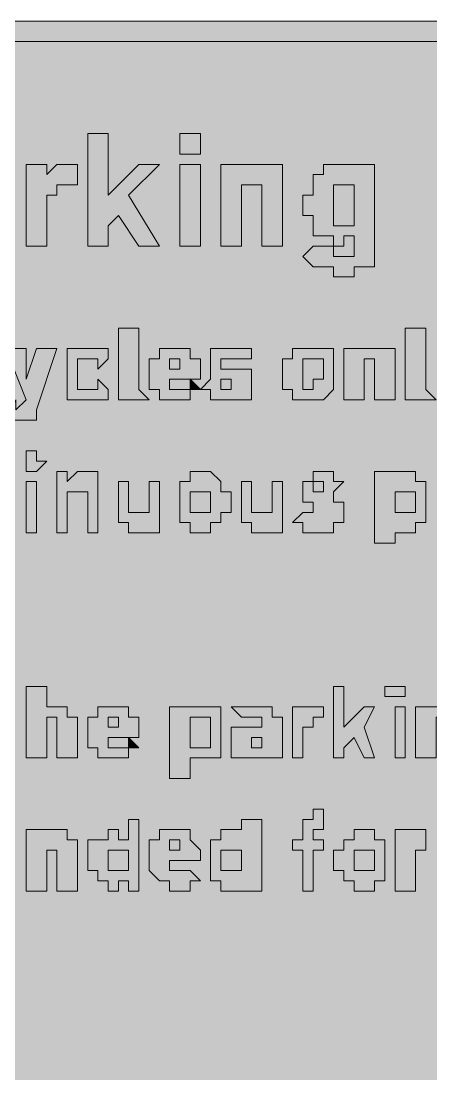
# Model space of a CAD drawing. Header units: metres. Extents: x 78 to 482, y 6 to 262.
# Drawn here: x 291.8 to 339.8, y 138.6 to 262.1 of the extents above; entities that cross this region are included whole.
import ezdxf

# ---------------------------------------------------------------- set-up
doc = ezdxf.new("R2010")
doc.units = ezdxf.units.M
doc.layers.add('FILL_BLACK_000000', color=7, linetype='Continuous', true_color=0x000000)
doc.layers.add('FILL_WHITE_FFFFFF', color=7, linetype='Continuous', true_color=0xffffff)

msp = doc.modelspace()

# ---------------------------------------------------------------- hatches: boundary and pattern name
at = {"layer": 'FILL_BLACK_000000', "true_color": 0x000000}
h = msp.add_hatch(color=7, dxfattribs=at)
h.dxf.hatch_style = 1
h.paths.add_polyline_path([(477.15, 262.08), (478.05, 262.06), (478.95, 261.93), (479.85, 261.57), (480.75, 260.88), (481.44, 259.98), (481.8, 259.08), (481.93, 258.18), (481.95, 257.28), (481.95, 11.28), (481.95, 10.08), (480.75, 8.88), (478.95, 7.23), (478.05, 6.69), (477.15, 6.48), (82.35, 6.48), (81.45, 6.69), (80.55, 7.23), (78.75, 8.88), (78.35, 8.93), (78.06, 9.09), (77.7, 9.63), (77.57, 10.4), (77.55, 11.28), (77.55, 257.28), (77.55, 258.48), (77.6, 258.88), (77.74, 259.19), (78.15, 259.68), (78.56, 260.17), (78.7, 260.48), (78.75, 260.88), (79.65, 261.57), (80.55, 261.93), (81.45, 262.06), (82.35, 262.08), (477.15, 262.08)])
h = msp.add_hatch(color=7, dxfattribs=at)
h.dxf.hatch_style = 1
h.paths.add_polyline_path([(299.55, 248.88), (301.95, 248.88), (301.95, 241.68), (305.55, 245.28), (307.95, 245.28), (304.35, 241.68), (307.95, 235.68), (305.55, 235.68), (303.15, 239.28), (301.95, 238.08), (301.95, 235.68), (299.55, 235.68), (299.55, 248.88)])
h = msp.add_hatch(color=7, dxfattribs=at)
h.dxf.hatch_style = 1
h.paths.add_polyline_path([(310.35, 246.48), (310.35, 247.68), (310.35, 248.88), (311.55, 248.88), (312.75, 248.88), (312.75, 247.68), (312.75, 246.48), (311.55, 246.48), (310.35, 246.48)])
h = msp.add_hatch(color=7, dxfattribs=at)
h.dxf.hatch_style = 1
h.paths.add_polyline_path([(292.35, 245.28), (294.75, 245.28), (294.75, 244.08), (295.95, 245.28), (297.15, 245.28), (298.35, 245.28), (298.35, 242.88), (297.15, 242.88), (295.95, 242.88), (295.95, 241.68), (294.75, 241.68), (294.75, 235.68), (292.35, 235.68), (292.35, 245.28)])
h = msp.add_hatch(color=7, dxfattribs=at)
h.dxf.hatch_style = 1
h.paths.add_polyline_path([(310.35, 235.68), (310.35, 245.28), (312.75, 245.28), (312.75, 235.68), (310.35, 235.68)])
h = msp.add_hatch(color=7, dxfattribs=at)
h.dxf.hatch_style = 1
h.paths.add_polyline_path([(319.95, 245.28), (321.15, 245.28), (322.35, 245.28), (322.35, 244.08), (322.35, 242.88), (322.35, 241.68), (322.35, 235.68), (319.95, 235.68), (319.95, 241.68), (319.95, 242.88), (318.75, 242.88), (317.55, 242.88), (317.55, 241.68), (317.55, 235.68), (315.15, 235.68), (315.15, 245.28), (317.55, 245.28), (318.75, 245.28), (319.95, 245.28)])
h = msp.add_hatch(color=7, dxfattribs=at)
h.dxf.hatch_style = 1
h.paths.add_polyline_path([(333.15, 234.48), (333.15, 233.28), (331.95, 233.28), (330.75, 233.28), (330.75, 232.08), (329.55, 232.08), (328.35, 232.08), (328.35, 233.28), (327.15, 233.28), (325.95, 233.28), (324.75, 234.48), (325.95, 235.68), (327.15, 235.68), (328.35, 235.68), (328.35, 236.88), (327.15, 236.88), (325.95, 236.88), (325.95, 238.08), (325.95, 239.28), (324.75, 239.28), (324.75, 240.48), (324.75, 241.68), (325.95, 241.68), (325.95, 242.88), (325.95, 244.08), (327.15, 244.08), (327.15, 245.28), (328.35, 245.28), (329.55, 245.28), (330.75, 245.28), (333.15, 245.28), (333.15, 235.68), (333.15, 234.48)])
h.paths.add_polyline_path([(328.35, 234.48), (329.55, 234.48), (330.75, 234.48), (330.75, 235.68), (330.75, 236.88), (329.55, 236.88), (329.55, 235.68), (328.35, 235.68), (328.35, 234.48)], flags=16)
h.paths.add_polyline_path([(330.75, 242.88), (329.55, 242.88), (328.35, 242.88), (328.35, 241.68), (328.35, 240.48), (328.35, 239.28), (328.35, 238.08), (329.55, 238.08), (330.75, 238.08), (330.75, 239.28), (330.75, 241.68), (330.75, 242.88)], flags=16)
h = msp.add_hatch(color=7, dxfattribs=at)
h.dxf.hatch_style = 1
h.paths.add_polyline_path([(305.55, 218.88), (306.75, 217.68), (305.55, 217.68), (304.35, 217.68), (303.15, 217.68), (303.15, 218.88), (303.15, 226.08), (305.55, 226.08), (305.55, 218.88)])
h = msp.add_hatch(color=7, dxfattribs=at)
h.dxf.hatch_style = 1
h.paths.add_polyline_path([(339.15, 218.88), (340.35, 217.68), (339.15, 217.68), (337.95, 217.68), (336.75, 217.68), (336.75, 218.88), (336.75, 226.08), (339.15, 226.08), (339.15, 218.88)])
h = msp.add_hatch(color=7, dxfattribs=at)
h.dxf.hatch_style = 1
h.paths.add_polyline_path([(293.55, 216.48), (293.55, 215.28), (292.35, 215.28), (291.15, 215.28), (289.95, 215.28), (291.15, 217.68), (291.15, 216.48), (292.35, 217.68), (289.95, 223.68), (292.35, 223.68), (292.35, 220.08), (293.55, 223.68), (295.95, 223.68), (293.55, 216.48)])
h = msp.add_hatch(color=7, dxfattribs=at)
h.dxf.hatch_style = 1
h.paths.add_polyline_path([(300.75, 223.68), (301.95, 223.68), (301.95, 222.48), (300.75, 221.28), (300.75, 222.48), (299.55, 222.48), (298.35, 222.48), (298.35, 221.28), (298.35, 220.08), (298.35, 218.88), (299.55, 218.88), (300.75, 218.88), (300.75, 220.08), (301.95, 218.88), (301.95, 217.68), (300.75, 217.68), (299.55, 217.68), (298.35, 217.68), (297.15, 217.68), (297.15, 218.88), (297.15, 220.08), (297.15, 221.28), (297.15, 222.48), (297.15, 223.68), (298.35, 223.68), (299.55, 223.68), (300.75, 223.68)])
h = msp.add_hatch(color=7, dxfattribs=at)
h.dxf.hatch_style = 1
h.paths.add_polyline_path([(307.95, 217.68), (307.95, 218.88), (306.75, 218.88), (306.75, 220.08), (306.75, 221.28), (306.75, 222.48), (307.95, 222.48), (307.95, 223.68), (309.15, 223.68), (310.35, 223.68), (311.55, 223.68), (311.55, 222.48), (312.75, 222.48), (312.75, 221.28), (312.75, 220.08), (311.55, 220.08), (309.15, 220.08), (309.15, 218.88), (310.35, 218.88), (311.55, 218.88), (311.55, 217.68), (310.35, 217.68), (309.15, 217.68), (307.95, 217.68)])
h.paths.add_polyline_path([(310.35, 222.48), (309.15, 222.48), (309.15, 221.28), (310.35, 221.28), (310.35, 222.48)], flags=16)
h = msp.add_hatch(color=7, dxfattribs=at)
h.dxf.hatch_style = 1
h.paths.add_polyline_path([(313.95, 222.48), (313.95, 223.68), (315.15, 223.68), (316.35, 223.68), (317.55, 223.68), (318.75, 223.68), (318.75, 222.48), (317.55, 222.48), (316.35, 222.48), (315.15, 222.48), (315.15, 221.28), (316.35, 221.28), (317.55, 221.28), (318.75, 221.28), (318.75, 220.08), (318.75, 218.88), (318.75, 217.68), (317.55, 217.68), (316.35, 217.68), (315.15, 217.68), (313.95, 217.68), (313.95, 218.88), (312.75, 218.88), (313.95, 220.08), (313.95, 221.28), (313.95, 222.48)])
h.paths.add_polyline_path([(316.35, 218.88), (316.35, 220.08), (315.15, 220.08), (315.15, 218.88), (316.35, 218.88)], flags=16)
h = msp.add_hatch(color=7, dxfattribs=at)
h.dxf.hatch_style = 1
h.paths.add_polyline_path([(328.35, 218.88), (327.15, 217.68), (325.95, 217.68), (324.75, 217.68), (323.55, 217.68), (323.55, 218.88), (322.35, 218.88), (322.35, 220.08), (322.35, 221.28), (322.35, 222.48), (323.55, 222.48), (323.55, 223.68), (324.75, 223.68), (325.95, 223.68), (327.15, 223.68), (328.35, 223.68), (328.35, 222.48), (328.35, 221.28), (328.35, 220.08), (328.35, 218.88)])
h.paths.add_polyline_path([(325.95, 222.48), (324.75, 222.48), (324.75, 221.28), (324.75, 220.08), (324.75, 218.88), (325.95, 218.88), (325.95, 220.08), (327.15, 220.08), (327.15, 221.28), (327.15, 222.48), (325.95, 222.48)], flags=16)
h = msp.add_hatch(color=7, dxfattribs=at)
h.dxf.hatch_style = 1
h.paths.add_polyline_path([(333.15, 217.68), (333.15, 221.28), (333.15, 222.48), (331.95, 222.48), (331.95, 221.28), (331.95, 217.68), (329.55, 217.68), (329.55, 223.68), (331.95, 223.68), (333.15, 223.68), (334.35, 223.68), (335.55, 223.68), (335.55, 222.48), (335.55, 221.28), (335.55, 217.68), (333.15, 217.68)])
h = msp.add_hatch(color=7, dxfattribs=at)
h.dxf.hatch_style = 1
h.paths.add_polyline_path([(311.55, 220.08), (312.75, 218.88), (311.55, 218.88), (311.55, 220.08)])
h = msp.add_hatch(color=7, dxfattribs=at)
h.dxf.hatch_style = 1
h.paths.add_polyline_path([(292.35, 209.28), (292.35, 210.48), (292.35, 211.68), (293.55, 211.68), (293.55, 210.48), (294.75, 210.48), (293.55, 209.28), (292.35, 209.28)])
h = msp.add_hatch(color=7, dxfattribs=at)
h.dxf.hatch_style = 1
h.paths.add_polyline_path([(299.55, 202.08), (299.55, 205.68), (299.55, 206.88), (298.35, 206.88), (297.15, 206.88), (297.15, 202.08), (295.95, 202.08), (295.95, 209.28), (297.15, 209.28), (297.15, 208.08), (298.35, 209.28), (299.55, 209.28), (300.75, 209.28), (300.75, 208.08), (300.75, 206.88), (300.75, 202.08), (299.55, 202.08)])
h = msp.add_hatch(color=7, dxfattribs=at)
h.dxf.hatch_style = 1
h.paths.add_polyline_path([(315.15, 204.48), (315.15, 203.28), (313.95, 203.28), (313.95, 202.08), (312.75, 202.08), (311.55, 202.08), (311.55, 203.28), (310.35, 203.28), (310.35, 204.48), (310.35, 205.68), (310.35, 206.88), (310.35, 208.08), (311.55, 208.08), (311.55, 209.28), (312.75, 209.28), (313.95, 209.28), (315.15, 208.08), (315.15, 206.88), (316.35, 206.88), (316.35, 205.68), (316.35, 204.48), (315.15, 204.48)])
h.paths.add_polyline_path([(312.75, 206.88), (311.55, 206.88), (311.55, 205.68), (311.55, 204.48), (312.75, 204.48), (313.95, 204.48), (313.95, 205.68), (313.95, 206.88), (312.75, 206.88)], flags=16)
h = msp.add_hatch(color=7, dxfattribs=at)
h.dxf.hatch_style = 1
h.paths.add_polyline_path([(329.55, 203.28), (328.35, 203.28), (328.35, 202.08), (327.15, 202.08), (325.95, 202.08), (324.75, 202.08), (324.75, 203.28), (323.55, 203.28), (324.75, 204.48), (325.95, 204.48), (325.95, 205.68), (324.75, 205.68), (324.75, 206.88), (324.75, 208.08), (325.95, 208.08), (325.95, 209.28), (327.15, 209.28), (328.35, 209.28), (328.35, 208.08), (329.55, 208.08), (328.35, 206.88), (328.35, 205.68), (329.55, 205.68), (329.55, 204.48), (329.55, 203.28)])
h.paths.add_polyline_path([(325.95, 206.88), (327.15, 206.88), (327.15, 208.08), (325.95, 208.08), (325.95, 206.88)], flags=16)
h = msp.add_hatch(color=7, dxfattribs=at)
h.dxf.hatch_style = 1
h.paths.add_polyline_path([(337.95, 208.08), (339.15, 208.08), (339.15, 206.88), (339.15, 205.68), (339.15, 204.48), (339.15, 203.28), (337.95, 203.28), (337.95, 202.08), (336.75, 202.08), (335.55, 202.08), (335.55, 200.88), (333.15, 200.88), (333.15, 209.28), (335.55, 209.28), (336.75, 209.28), (337.95, 209.28), (337.95, 208.08)])
h.paths.add_polyline_path([(337.95, 204.48), (337.95, 205.68), (337.95, 206.88), (336.75, 206.88), (335.55, 206.88), (335.55, 204.48), (336.75, 204.48), (337.95, 204.48)], flags=16)
h = msp.add_hatch(color=7, dxfattribs=at)
h.dxf.hatch_style = 1
h.paths.add_polyline_path([(292.35, 202.08), (292.35, 208.08), (293.55, 208.08), (293.55, 202.08), (292.35, 202.08)])
h = msp.add_hatch(color=7, dxfattribs=at)
h.dxf.hatch_style = 1
h.paths.add_polyline_path([(304.35, 202.08), (304.35, 203.28), (303.15, 203.28), (303.15, 204.48), (303.15, 208.08), (304.35, 208.08), (304.35, 204.48), (305.55, 204.48), (306.75, 204.48), (306.75, 205.68), (306.75, 208.08), (307.95, 208.08), (307.95, 202.08), (306.75, 202.08), (305.55, 202.08), (304.35, 202.08)])
h = msp.add_hatch(color=7, dxfattribs=at)
h.dxf.hatch_style = 1
h.paths.add_polyline_path([(318.75, 202.08), (318.75, 203.28), (317.55, 203.28), (317.55, 204.48), (317.55, 208.08), (318.75, 208.08), (318.75, 204.48), (319.95, 204.48), (321.15, 204.48), (321.15, 205.68), (321.15, 208.08), (322.35, 208.08), (322.35, 202.08), (321.15, 202.08), (319.95, 202.08), (318.75, 202.08)])
h = msp.add_hatch(color=7, dxfattribs=at)
h.dxf.hatch_style = 1
h.paths.add_polyline_path([(295.95, 181.68), (297.15, 181.68), (297.15, 180.48), (298.35, 180.48), (298.35, 179.28), (298.35, 175.68), (295.95, 175.68), (295.95, 179.28), (295.95, 180.48), (294.75, 180.48), (294.75, 179.28), (294.75, 175.68), (292.35, 175.68), (292.35, 184.08), (294.75, 184.08), (294.75, 181.68), (295.95, 181.68)])
h = msp.add_hatch(color=7, dxfattribs=at)
h.dxf.hatch_style = 1
h.paths.add_polyline_path([(328.35, 184.08), (329.55, 184.08), (329.55, 179.28), (331.95, 181.68), (333.15, 181.68), (331.95, 179.28), (333.15, 175.68), (331.95, 175.68), (330.75, 178.08), (329.55, 176.88), (329.55, 175.68), (328.35, 175.68), (328.35, 184.08)])
h = msp.add_hatch(color=7, dxfattribs=at)
h.dxf.hatch_style = 1
h.paths.add_polyline_path([(334.35, 182.88), (334.35, 184.08), (335.55, 184.08), (336.75, 184.08), (336.75, 182.88), (335.55, 182.88), (334.35, 182.88)])
h = msp.add_hatch(color=7, dxfattribs=at)
h.dxf.hatch_style = 1
h.paths.add_polyline_path([(300.75, 175.68), (300.75, 176.88), (299.55, 176.88), (299.55, 178.08), (299.55, 179.28), (299.55, 180.48), (300.75, 180.48), (300.75, 181.68), (301.95, 181.68), (303.15, 181.68), (304.35, 181.68), (304.35, 180.48), (305.55, 180.48), (305.55, 179.28), (305.55, 178.08), (304.35, 178.08), (301.95, 178.08), (301.95, 176.88), (303.15, 176.88), (304.35, 176.88), (304.35, 175.68), (303.15, 175.68), (301.95, 175.68), (300.75, 175.68)])
h.paths.add_polyline_path([(303.15, 180.48), (301.95, 180.48), (301.95, 179.28), (303.15, 179.28), (303.15, 180.48)], flags=16)
h = msp.add_hatch(color=7, dxfattribs=at)
h.dxf.hatch_style = 1
h.paths.add_polyline_path([(315.15, 176.88), (315.15, 175.68), (313.95, 175.68), (312.75, 175.68), (311.55, 175.68), (311.55, 173.28), (309.15, 173.28), (309.15, 181.68), (311.55, 181.68), (312.75, 181.68), (313.95, 181.68), (315.15, 181.68), (315.15, 180.48), (315.15, 179.28), (315.15, 178.08), (315.15, 176.88)])
h.paths.add_polyline_path([(313.95, 178.08), (313.95, 179.28), (313.95, 180.48), (312.75, 180.48), (311.55, 180.48), (311.55, 179.28), (311.55, 178.08), (311.55, 176.88), (312.75, 176.88), (313.95, 176.88), (313.95, 178.08)], flags=16)
h = msp.add_hatch(color=7, dxfattribs=at)
h.dxf.hatch_style = 1
h.paths.add_polyline_path([(317.55, 181.68), (318.75, 181.68), (319.95, 181.68), (321.15, 181.68), (321.15, 180.48), (322.35, 180.48), (322.35, 176.88), (322.35, 175.68), (321.15, 175.68), (319.95, 175.68), (318.75, 175.68), (317.55, 175.68), (316.35, 175.68), (316.35, 176.88), (316.35, 178.08), (316.35, 179.28), (317.55, 179.28), (318.75, 179.28), (319.95, 179.28), (319.95, 180.48), (318.75, 180.48), (317.55, 180.48), (316.35, 181.68), (317.55, 181.68)])
h.paths.add_polyline_path([(319.95, 176.88), (319.95, 178.08), (318.75, 178.08), (318.75, 176.88), (319.95, 176.88)], flags=16)
h = msp.add_hatch(color=7, dxfattribs=at)
h.dxf.hatch_style = 1
h.paths.add_polyline_path([(323.55, 181.68), (324.75, 181.68), (325.95, 181.68), (327.15, 181.68), (327.15, 180.48), (325.95, 180.48), (325.95, 179.28), (324.75, 179.28), (324.75, 175.68), (323.55, 175.68), (323.55, 181.68)])
h = msp.add_hatch(color=7, dxfattribs=at)
h.dxf.hatch_style = 1
h.paths.add_polyline_path([(335.55, 175.68), (335.55, 181.68), (336.75, 181.68), (336.75, 175.68), (335.55, 175.68)])
h = msp.add_hatch(color=7, dxfattribs=at)
h.dxf.hatch_style = 1
h.paths.add_polyline_path([(341.55, 175.68), (341.55, 179.28), (341.55, 180.48), (340.35, 180.48), (340.35, 179.28), (340.35, 175.68), (337.95, 175.68), (337.95, 181.68), (340.35, 181.68), (341.55, 181.68), (342.75, 181.68), (343.95, 181.68), (343.95, 180.48), (343.95, 179.28), (343.95, 175.68), (341.55, 175.68)])
h = msp.add_hatch(color=7, dxfattribs=at)
h.dxf.hatch_style = 1
h.paths.add_polyline_path([(304.35, 178.08), (305.55, 176.88), (304.35, 176.88), (304.35, 178.08)])
h = msp.add_hatch(color=7, dxfattribs=at)
h.dxf.hatch_style = 1
h.paths.add_polyline_path([(324.75, 160.08), (324.75, 164.88), (323.55, 164.88), (323.55, 166.08), (324.75, 166.08), (324.75, 167.28), (324.75, 168.48), (325.95, 168.48), (325.95, 169.68), (327.15, 169.68), (327.15, 168.48), (327.15, 167.28), (325.95, 167.28), (325.95, 166.08), (327.15, 166.08), (327.15, 164.88), (325.95, 164.88), (325.95, 160.08), (324.75, 160.08)])
h = msp.add_hatch(color=7, dxfattribs=at)
h.dxf.hatch_style = 1
h.paths.add_polyline_path([(303.15, 160.08), (301.95, 160.08), (301.95, 161.28), (300.75, 161.28), (300.75, 162.48), (299.55, 162.48), (299.55, 163.68), (299.55, 164.88), (299.55, 166.08), (300.75, 166.08), (301.95, 166.08), (301.95, 167.28), (303.15, 167.28), (303.15, 166.08), (304.35, 166.08), (304.35, 168.48), (305.55, 168.48), (305.55, 160.08), (304.35, 160.08), (304.35, 161.28), (303.15, 161.28), (303.15, 160.08)])
h.paths.add_polyline_path([(304.35, 163.68), (304.35, 164.88), (303.15, 164.88), (301.95, 164.88), (301.95, 163.68), (301.95, 162.48), (303.15, 162.48), (304.35, 162.48), (304.35, 163.68)], flags=16)
h = msp.add_hatch(color=7, dxfattribs=at)
h.dxf.hatch_style = 1
h.paths.add_polyline_path([(319.95, 160.08), (317.55, 160.08), (316.35, 160.08), (315.15, 160.08), (315.15, 161.28), (313.95, 161.28), (313.95, 162.48), (313.95, 163.68), (313.95, 164.88), (313.95, 166.08), (315.15, 166.08), (315.15, 167.28), (316.35, 167.28), (317.55, 167.28), (317.55, 168.48), (319.95, 168.48), (319.95, 160.08)])
h.paths.add_polyline_path([(317.55, 164.88), (316.35, 164.88), (315.15, 164.88), (315.15, 163.68), (315.15, 162.48), (316.35, 162.48), (317.55, 162.48), (317.55, 163.68), (317.55, 164.88)], flags=16)
h = msp.add_hatch(color=7, dxfattribs=at)
h.dxf.hatch_style = 1
h.paths.add_polyline_path([(297.15, 167.28), (297.15, 166.08), (298.35, 166.08), (298.35, 164.88), (298.35, 160.08), (295.95, 160.08), (295.95, 163.68), (295.95, 164.88), (294.75, 164.88), (294.75, 160.08), (292.35, 160.08), (292.35, 167.28), (294.75, 167.28), (295.95, 167.28), (297.15, 167.28)])
h = msp.add_hatch(color=7, dxfattribs=at)
h.dxf.hatch_style = 1
h.paths.add_polyline_path([(309.15, 162.48), (310.35, 162.48), (311.55, 162.48), (312.75, 161.28), (311.55, 161.28), (311.55, 160.08), (310.35, 160.08), (309.15, 160.08), (309.15, 161.28), (307.95, 161.28), (306.75, 162.48), (306.75, 163.68), (306.75, 164.88), (306.75, 166.08), (307.95, 166.08), (307.95, 167.28), (309.15, 167.28), (310.35, 167.28), (311.55, 167.28), (311.55, 166.08), (312.75, 164.88), (312.75, 163.68), (309.15, 163.68), (309.15, 162.48)])
h.paths.add_polyline_path([(310.35, 166.08), (309.15, 166.08), (309.15, 164.88), (310.35, 164.88), (310.35, 166.08)], flags=16)
h = msp.add_hatch(color=7, dxfattribs=at)
h.dxf.hatch_style = 1
h.paths.add_polyline_path([(334.35, 161.28), (333.15, 161.28), (333.15, 160.08), (331.95, 160.08), (330.75, 160.08), (330.75, 161.28), (329.55, 161.28), (329.55, 162.48), (328.35, 162.48), (328.35, 163.68), (328.35, 164.88), (329.55, 164.88), (329.55, 166.08), (330.75, 166.08), (330.75, 167.28), (331.95, 167.28), (333.15, 167.28), (333.15, 166.08), (334.35, 166.08), (334.35, 164.88), (334.35, 163.68), (334.35, 162.48), (334.35, 161.28)])
h.paths.add_polyline_path([(331.95, 164.88), (330.75, 164.88), (330.75, 163.68), (330.75, 162.48), (331.95, 162.48), (333.15, 162.48), (333.15, 163.68), (333.15, 164.88), (331.95, 164.88)], flags=16)
h = msp.add_hatch(color=7, dxfattribs=at)
h.dxf.hatch_style = 1
h.paths.add_polyline_path([(339.15, 164.88), (337.95, 164.88), (337.95, 163.68), (337.95, 160.08), (335.55, 160.08), (335.55, 167.28), (337.95, 167.28), (339.15, 167.28), (339.15, 164.88)])
at = {"layer": 'FILL_WHITE_FFFFFF', "true_color": 0xffffff}
h = msp.add_hatch(color=7, dxfattribs=at)
h.dxf.hatch_style = 1
h.paths.add_polyline_path([(79.95, 257.28), (79.95, 258.48), (81.15, 259.68), (82.35, 259.68), (477.15, 259.68), (477.86, 259.66), (478.35, 259.53), (478.84, 259.17), (479.55, 258.48), (479.55, 257.28), (479.55, 11.28), (479.55, 10.08), (478.35, 10.08), (478.2, 9.48), (477.84, 9.07), (477.55, 8.93), (477.15, 8.88), (82.35, 8.88), (81.47, 9.09), (80.7, 9.63), (80.16, 10.4), (79.95, 11.28), (79.95, 257.28)])

# ---------------------------------------------------------------- linework, layer by layer
at = {"layer": 'FILL_BLACK_000000', "lineweight": 0, "true_color": 0x000000}
msp.add_lwpolyline([(477.15, 6.48), (82.35, 6.48), (81.45, 6.69), (80.55, 7.23), (78.75, 8.88), (78.35, 8.93), (78.06, 9.09), (77.7, 9.63), (77.57, 10.4), (77.55, 11.28), (77.55, 257.28), (77.55, 258.48), (77.6, 258.88), (77.74, 259.19), (78.15, 259.68), (78.56, 260.17), (78.7, 260.48), (78.75, 260.88), (79.65, 261.57), (80.55, 261.93), (81.45, 262.06), (82.35, 262.08), (477.15, 262.08)], dxfattribs=at)
for points in [[(299.55, 248.88), (301.95, 248.88), (301.95, 241.68), (305.55, 245.28), (307.95, 245.28), (304.35, 241.68), (307.95, 235.68), (305.55, 235.68), (303.15, 239.28), (301.95, 238.08), (301.95, 235.68), (299.55, 235.68)], [(310.35, 246.48), (310.35, 247.68), (310.35, 248.88), (311.55, 248.88), (312.75, 248.88), (312.75, 247.68), (312.75, 246.48), (311.55, 246.48)], [(292.35, 245.28), (294.75, 245.28), (294.75, 244.08), (295.95, 245.28), (297.15, 245.28), (298.35, 245.28), (298.35, 242.88), (297.15, 242.88), (295.95, 242.88), (295.95, 241.68), (294.75, 241.68), (294.75, 235.68), (292.35, 235.68)], [(310.35, 235.68), (310.35, 245.28), (312.75, 245.28), (312.75, 235.68)], [(319.95, 245.28), (321.15, 245.28), (322.35, 245.28), (322.35, 244.08), (322.35, 242.88), (322.35, 241.68), (322.35, 235.68), (319.95, 235.68), (319.95, 241.68), (319.95, 242.88), (318.75, 242.88), (317.55, 242.88), (317.55, 241.68), (317.55, 235.68), (315.15, 235.68), (315.15, 245.28), (317.55, 245.28), (318.75, 245.28)], [(333.15, 234.48), (333.15, 233.28), (331.95, 233.28), (330.75, 233.28), (330.75, 232.08), (329.55, 232.08), (328.35, 232.08), (328.35, 233.28), (327.15, 233.28), (325.95, 233.28), (324.75, 234.48), (325.95, 235.68), (327.15, 235.68), (328.35, 235.68), (328.35, 236.88), (327.15, 236.88), (325.95, 236.88), (325.95, 238.08), (325.95, 239.28), (324.75, 239.28), (324.75, 240.48), (324.75, 241.68), (325.95, 241.68), (325.95, 242.88), (325.95, 244.08), (327.15, 244.08), (327.15, 245.28), (328.35, 245.28), (329.55, 245.28), (330.75, 245.28), (333.15, 245.28), (333.15, 235.68)], [(330.75, 242.88), (329.55, 242.88), (328.35, 242.88), (328.35, 241.68), (328.35, 240.48), (328.35, 239.28), (328.35, 238.08), (329.55, 238.08), (330.75, 238.08), (330.75, 239.28), (330.75, 241.68)], [(328.35, 234.48), (329.55, 234.48), (330.75, 234.48), (330.75, 235.68), (330.75, 236.88), (329.55, 236.88), (329.55, 235.68), (328.35, 235.68)], [(305.55, 218.88), (306.75, 217.68), (305.55, 217.68), (304.35, 217.68), (303.15, 217.68), (303.15, 218.88), (303.15, 226.08), (305.55, 226.08)], [(339.15, 218.88), (340.35, 217.68), (339.15, 217.68), (337.95, 217.68), (336.75, 217.68), (336.75, 218.88), (336.75, 226.08), (339.15, 226.08)], [(293.55, 216.48), (293.55, 215.28), (292.35, 215.28), (291.15, 215.28), (289.95, 215.28), (291.15, 217.68), (291.15, 216.48), (292.35, 217.68), (289.95, 223.68), (292.35, 223.68), (292.35, 220.08), (293.55, 223.68), (295.95, 223.68)], [(300.75, 223.68), (301.95, 223.68), (301.95, 222.48), (300.75, 221.28), (300.75, 222.48), (299.55, 222.48), (298.35, 222.48), (298.35, 221.28), (298.35, 220.08), (298.35, 218.88), (299.55, 218.88), (300.75, 218.88), (300.75, 220.08), (301.95, 218.88), (301.95, 217.68), (300.75, 217.68), (299.55, 217.68), (298.35, 217.68), (297.15, 217.68), (297.15, 218.88), (297.15, 220.08), (297.15, 221.28), (297.15, 222.48), (297.15, 223.68), (298.35, 223.68), (299.55, 223.68)], [(307.95, 217.68), (307.95, 218.88), (306.75, 218.88), (306.75, 220.08), (306.75, 221.28), (306.75, 222.48), (307.95, 222.48), (307.95, 223.68), (309.15, 223.68), (310.35, 223.68), (311.55, 223.68), (311.55, 222.48), (312.75, 222.48), (312.75, 221.28), (312.75, 220.08), (311.55, 220.08), (309.15, 220.08), (309.15, 218.88), (310.35, 218.88), (311.55, 218.88), (311.55, 217.68), (310.35, 217.68), (309.15, 217.68)], [(313.95, 222.48), (313.95, 223.68), (315.15, 223.68), (316.35, 223.68), (317.55, 223.68), (318.75, 223.68), (318.75, 222.48), (317.55, 222.48), (316.35, 222.48), (315.15, 222.48), (315.15, 221.28), (316.35, 221.28), (317.55, 221.28), (318.75, 221.28), (318.75, 220.08), (318.75, 218.88), (318.75, 217.68), (317.55, 217.68), (316.35, 217.68), (315.15, 217.68), (313.95, 217.68), (313.95, 218.88), (312.75, 218.88), (313.95, 220.08), (313.95, 221.28)], [(328.35, 218.88), (327.15, 217.68), (325.95, 217.68), (324.75, 217.68), (323.55, 217.68), (323.55, 218.88), (322.35, 218.88), (322.35, 220.08), (322.35, 221.28), (322.35, 222.48), (323.55, 222.48), (323.55, 223.68), (324.75, 223.68), (325.95, 223.68), (327.15, 223.68), (328.35, 223.68), (328.35, 222.48), (328.35, 221.28), (328.35, 220.08)], [(333.15, 217.68), (333.15, 221.28), (333.15, 222.48), (331.95, 222.48), (331.95, 221.28), (331.95, 217.68), (329.55, 217.68), (329.55, 223.68), (331.95, 223.68), (333.15, 223.68), (334.35, 223.68), (335.55, 223.68), (335.55, 222.48), (335.55, 221.28), (335.55, 217.68)], [(310.35, 222.48), (309.15, 222.48), (309.15, 221.28), (310.35, 221.28)], [(325.95, 222.48), (324.75, 222.48), (324.75, 221.28), (324.75, 220.08), (324.75, 218.88), (325.95, 218.88), (325.95, 220.08), (327.15, 220.08), (327.15, 221.28), (327.15, 222.48)], [(311.55, 220.08), (312.75, 218.88), (311.55, 218.88)], [(316.35, 218.88), (316.35, 220.08), (315.15, 220.08), (315.15, 218.88)], [(292.35, 209.28), (292.35, 210.48), (292.35, 211.68), (293.55, 211.68), (293.55, 210.48), (294.75, 210.48), (293.55, 209.28)], [(299.55, 202.08), (299.55, 205.68), (299.55, 206.88), (298.35, 206.88), (297.15, 206.88), (297.15, 202.08), (295.95, 202.08), (295.95, 209.28), (297.15, 209.28), (297.15, 208.08), (298.35, 209.28), (299.55, 209.28), (300.75, 209.28), (300.75, 208.08), (300.75, 206.88), (300.75, 202.08)], [(315.15, 204.48), (315.15, 203.28), (313.95, 203.28), (313.95, 202.08), (312.75, 202.08), (311.55, 202.08), (311.55, 203.28), (310.35, 203.28), (310.35, 204.48), (310.35, 205.68), (310.35, 206.88), (310.35, 208.08), (311.55, 208.08), (311.55, 209.28), (312.75, 209.28), (313.95, 209.28), (315.15, 208.08), (315.15, 206.88), (316.35, 206.88), (316.35, 205.68), (316.35, 204.48)], [(329.55, 203.28), (328.35, 203.28), (328.35, 202.08), (327.15, 202.08), (325.95, 202.08), (324.75, 202.08), (324.75, 203.28), (323.55, 203.28), (324.75, 204.48), (325.95, 204.48), (325.95, 205.68), (324.75, 205.68), (324.75, 206.88), (324.75, 208.08), (325.95, 208.08), (325.95, 209.28), (327.15, 209.28), (328.35, 209.28), (328.35, 208.08), (329.55, 208.08), (328.35, 206.88), (328.35, 205.68), (329.55, 205.68), (329.55, 204.48)], [(337.95, 208.08), (339.15, 208.08), (339.15, 206.88), (339.15, 205.68), (339.15, 204.48), (339.15, 203.28), (337.95, 203.28), (337.95, 202.08), (336.75, 202.08), (335.55, 202.08), (335.55, 200.88), (333.15, 200.88), (333.15, 209.28), (335.55, 209.28), (336.75, 209.28), (337.95, 209.28)], [(292.35, 202.08), (292.35, 208.08), (293.55, 208.08), (293.55, 202.08)], [(304.35, 202.08), (304.35, 203.28), (303.15, 203.28), (303.15, 204.48), (303.15, 208.08), (304.35, 208.08), (304.35, 204.48), (305.55, 204.48), (306.75, 204.48), (306.75, 205.68), (306.75, 208.08), (307.95, 208.08), (307.95, 202.08), (306.75, 202.08), (305.55, 202.08)], [(318.75, 202.08), (318.75, 203.28), (317.55, 203.28), (317.55, 204.48), (317.55, 208.08), (318.75, 208.08), (318.75, 204.48), (319.95, 204.48), (321.15, 204.48), (321.15, 205.68), (321.15, 208.08), (322.35, 208.08), (322.35, 202.08), (321.15, 202.08), (319.95, 202.08)], [(325.95, 206.88), (327.15, 206.88), (327.15, 208.08), (325.95, 208.08)], [(312.75, 206.88), (311.55, 206.88), (311.55, 205.68), (311.55, 204.48), (312.75, 204.48), (313.95, 204.48), (313.95, 205.68), (313.95, 206.88)], [(337.95, 204.48), (337.95, 205.68), (337.95, 206.88), (336.75, 206.88), (335.55, 206.88), (335.55, 204.48), (336.75, 204.48)], [(295.95, 181.68), (297.15, 181.68), (297.15, 180.48), (298.35, 180.48), (298.35, 179.28), (298.35, 175.68), (295.95, 175.68), (295.95, 179.28), (295.95, 180.48), (294.75, 180.48), (294.75, 179.28), (294.75, 175.68), (292.35, 175.68), (292.35, 184.08), (294.75, 184.08), (294.75, 181.68)], [(328.35, 184.08), (329.55, 184.08), (329.55, 179.28), (331.95, 181.68), (333.15, 181.68), (331.95, 179.28), (333.15, 175.68), (331.95, 175.68), (330.75, 178.08), (329.55, 176.88), (329.55, 175.68), (328.35, 175.68)], [(334.35, 182.88), (334.35, 184.08), (335.55, 184.08), (336.75, 184.08), (336.75, 182.88), (335.55, 182.88)], [(300.75, 175.68), (300.75, 176.88), (299.55, 176.88), (299.55, 178.08), (299.55, 179.28), (299.55, 180.48), (300.75, 180.48), (300.75, 181.68), (301.95, 181.68), (303.15, 181.68), (304.35, 181.68), (304.35, 180.48), (305.55, 180.48), (305.55, 179.28), (305.55, 178.08), (304.35, 178.08), (301.95, 178.08), (301.95, 176.88), (303.15, 176.88), (304.35, 176.88), (304.35, 175.68), (303.15, 175.68), (301.95, 175.68)], [(315.15, 176.88), (315.15, 175.68), (313.95, 175.68), (312.75, 175.68), (311.55, 175.68), (311.55, 173.28), (309.15, 173.28), (309.15, 181.68), (311.55, 181.68), (312.75, 181.68), (313.95, 181.68), (315.15, 181.68), (315.15, 180.48), (315.15, 179.28), (315.15, 178.08)], [(317.55, 181.68), (318.75, 181.68), (319.95, 181.68), (321.15, 181.68), (321.15, 180.48), (322.35, 180.48), (322.35, 176.88), (322.35, 175.68), (321.15, 175.68), (319.95, 175.68), (318.75, 175.68), (317.55, 175.68), (316.35, 175.68), (316.35, 176.88), (316.35, 178.08), (316.35, 179.28), (317.55, 179.28), (318.75, 179.28), (319.95, 179.28), (319.95, 180.48), (318.75, 180.48), (317.55, 180.48), (316.35, 181.68)], [(323.55, 181.68), (324.75, 181.68), (325.95, 181.68), (327.15, 181.68), (327.15, 180.48), (325.95, 180.48), (325.95, 179.28), (324.75, 179.28), (324.75, 175.68), (323.55, 175.68)], [(335.55, 175.68), (335.55, 181.68), (336.75, 181.68), (336.75, 175.68)], [(341.55, 175.68), (341.55, 179.28), (341.55, 180.48), (340.35, 180.48), (340.35, 179.28), (340.35, 175.68), (337.95, 175.68), (337.95, 181.68), (340.35, 181.68), (341.55, 181.68), (342.75, 181.68), (343.95, 181.68), (343.95, 180.48), (343.95, 179.28), (343.95, 175.68)], [(303.15, 180.48), (301.95, 180.48), (301.95, 179.28), (303.15, 179.28)], [(313.95, 178.08), (313.95, 179.28), (313.95, 180.48), (312.75, 180.48), (311.55, 180.48), (311.55, 179.28), (311.55, 178.08), (311.55, 176.88), (312.75, 176.88), (313.95, 176.88)], [(304.35, 178.08), (305.55, 176.88), (304.35, 176.88)], [(319.95, 176.88), (319.95, 178.08), (318.75, 178.08), (318.75, 176.88)], [(324.75, 160.08), (324.75, 164.88), (323.55, 164.88), (323.55, 166.08), (324.75, 166.08), (324.75, 167.28), (324.75, 168.48), (325.95, 168.48), (325.95, 169.68), (327.15, 169.68), (327.15, 168.48), (327.15, 167.28), (325.95, 167.28), (325.95, 166.08), (327.15, 166.08), (327.15, 164.88), (325.95, 164.88), (325.95, 160.08)], [(303.15, 160.08), (301.95, 160.08), (301.95, 161.28), (300.75, 161.28), (300.75, 162.48), (299.55, 162.48), (299.55, 163.68), (299.55, 164.88), (299.55, 166.08), (300.75, 166.08), (301.95, 166.08), (301.95, 167.28), (303.15, 167.28), (303.15, 166.08), (304.35, 166.08), (304.35, 168.48), (305.55, 168.48), (305.55, 160.08), (304.35, 160.08), (304.35, 161.28), (303.15, 161.28)], [(319.95, 160.08), (317.55, 160.08), (316.35, 160.08), (315.15, 160.08), (315.15, 161.28), (313.95, 161.28), (313.95, 162.48), (313.95, 163.68), (313.95, 164.88), (313.95, 166.08), (315.15, 166.08), (315.15, 167.28), (316.35, 167.28), (317.55, 167.28), (317.55, 168.48), (319.95, 168.48)], [(297.15, 167.28), (297.15, 166.08), (298.35, 166.08), (298.35, 164.88), (298.35, 160.08), (295.95, 160.08), (295.95, 163.68), (295.95, 164.88), (294.75, 164.88), (294.75, 160.08), (292.35, 160.08), (292.35, 167.28), (294.75, 167.28), (295.95, 167.28)], [(309.15, 162.48), (310.35, 162.48), (311.55, 162.48), (312.75, 161.28), (311.55, 161.28), (311.55, 160.08), (310.35, 160.08), (309.15, 160.08), (309.15, 161.28), (307.95, 161.28), (306.75, 162.48), (306.75, 163.68), (306.75, 164.88), (306.75, 166.08), (307.95, 166.08), (307.95, 167.28), (309.15, 167.28), (310.35, 167.28), (311.55, 167.28), (311.55, 166.08), (312.75, 164.88), (312.75, 163.68), (309.15, 163.68)], [(334.35, 161.28), (333.15, 161.28), (333.15, 160.08), (331.95, 160.08), (330.75, 160.08), (330.75, 161.28), (329.55, 161.28), (329.55, 162.48), (328.35, 162.48), (328.35, 163.68), (328.35, 164.88), (329.55, 164.88), (329.55, 166.08), (330.75, 166.08), (330.75, 167.28), (331.95, 167.28), (333.15, 167.28), (333.15, 166.08), (334.35, 166.08), (334.35, 164.88), (334.35, 163.68), (334.35, 162.48)], [(339.15, 164.88), (337.95, 164.88), (337.95, 163.68), (337.95, 160.08), (335.55, 160.08), (335.55, 167.28), (337.95, 167.28), (339.15, 167.28)], [(310.35, 166.08), (309.15, 166.08), (309.15, 164.88), (310.35, 164.88)], [(304.35, 163.68), (304.35, 164.88), (303.15, 164.88), (301.95, 164.88), (301.95, 163.68), (301.95, 162.48), (303.15, 162.48), (304.35, 162.48)], [(317.55, 164.88), (316.35, 164.88), (315.15, 164.88), (315.15, 163.68), (315.15, 162.48), (316.35, 162.48), (317.55, 162.48), (317.55, 163.68)], [(331.95, 164.88), (330.75, 164.88), (330.75, 163.68), (330.75, 162.48), (331.95, 162.48), (333.15, 162.48), (333.15, 163.68), (333.15, 164.88)]]:
    msp.add_lwpolyline(points, close=True, dxfattribs=at)
at = {"layer": 'FILL_WHITE_FFFFFF', "lineweight": 0, "true_color": 0x000000}
msp.add_lwpolyline([(79.95, 257.28), (79.95, 258.48), (81.15, 259.68), (82.35, 259.68), (477.15, 259.68), (477.86, 259.66), (478.35, 259.53), (478.84, 259.17), (479.55, 258.48), (479.55, 257.28), (479.55, 11.28), (479.55, 10.08), (478.35, 10.08), (478.2, 9.48), (477.84, 9.07), (477.55, 8.93), (477.15, 8.88), (82.35, 8.88), (81.47, 9.09), (80.7, 9.63), (80.16, 10.4), (79.95, 11.28)], close=True, dxfattribs=at)

doc.saveas('drawing.dxf')
